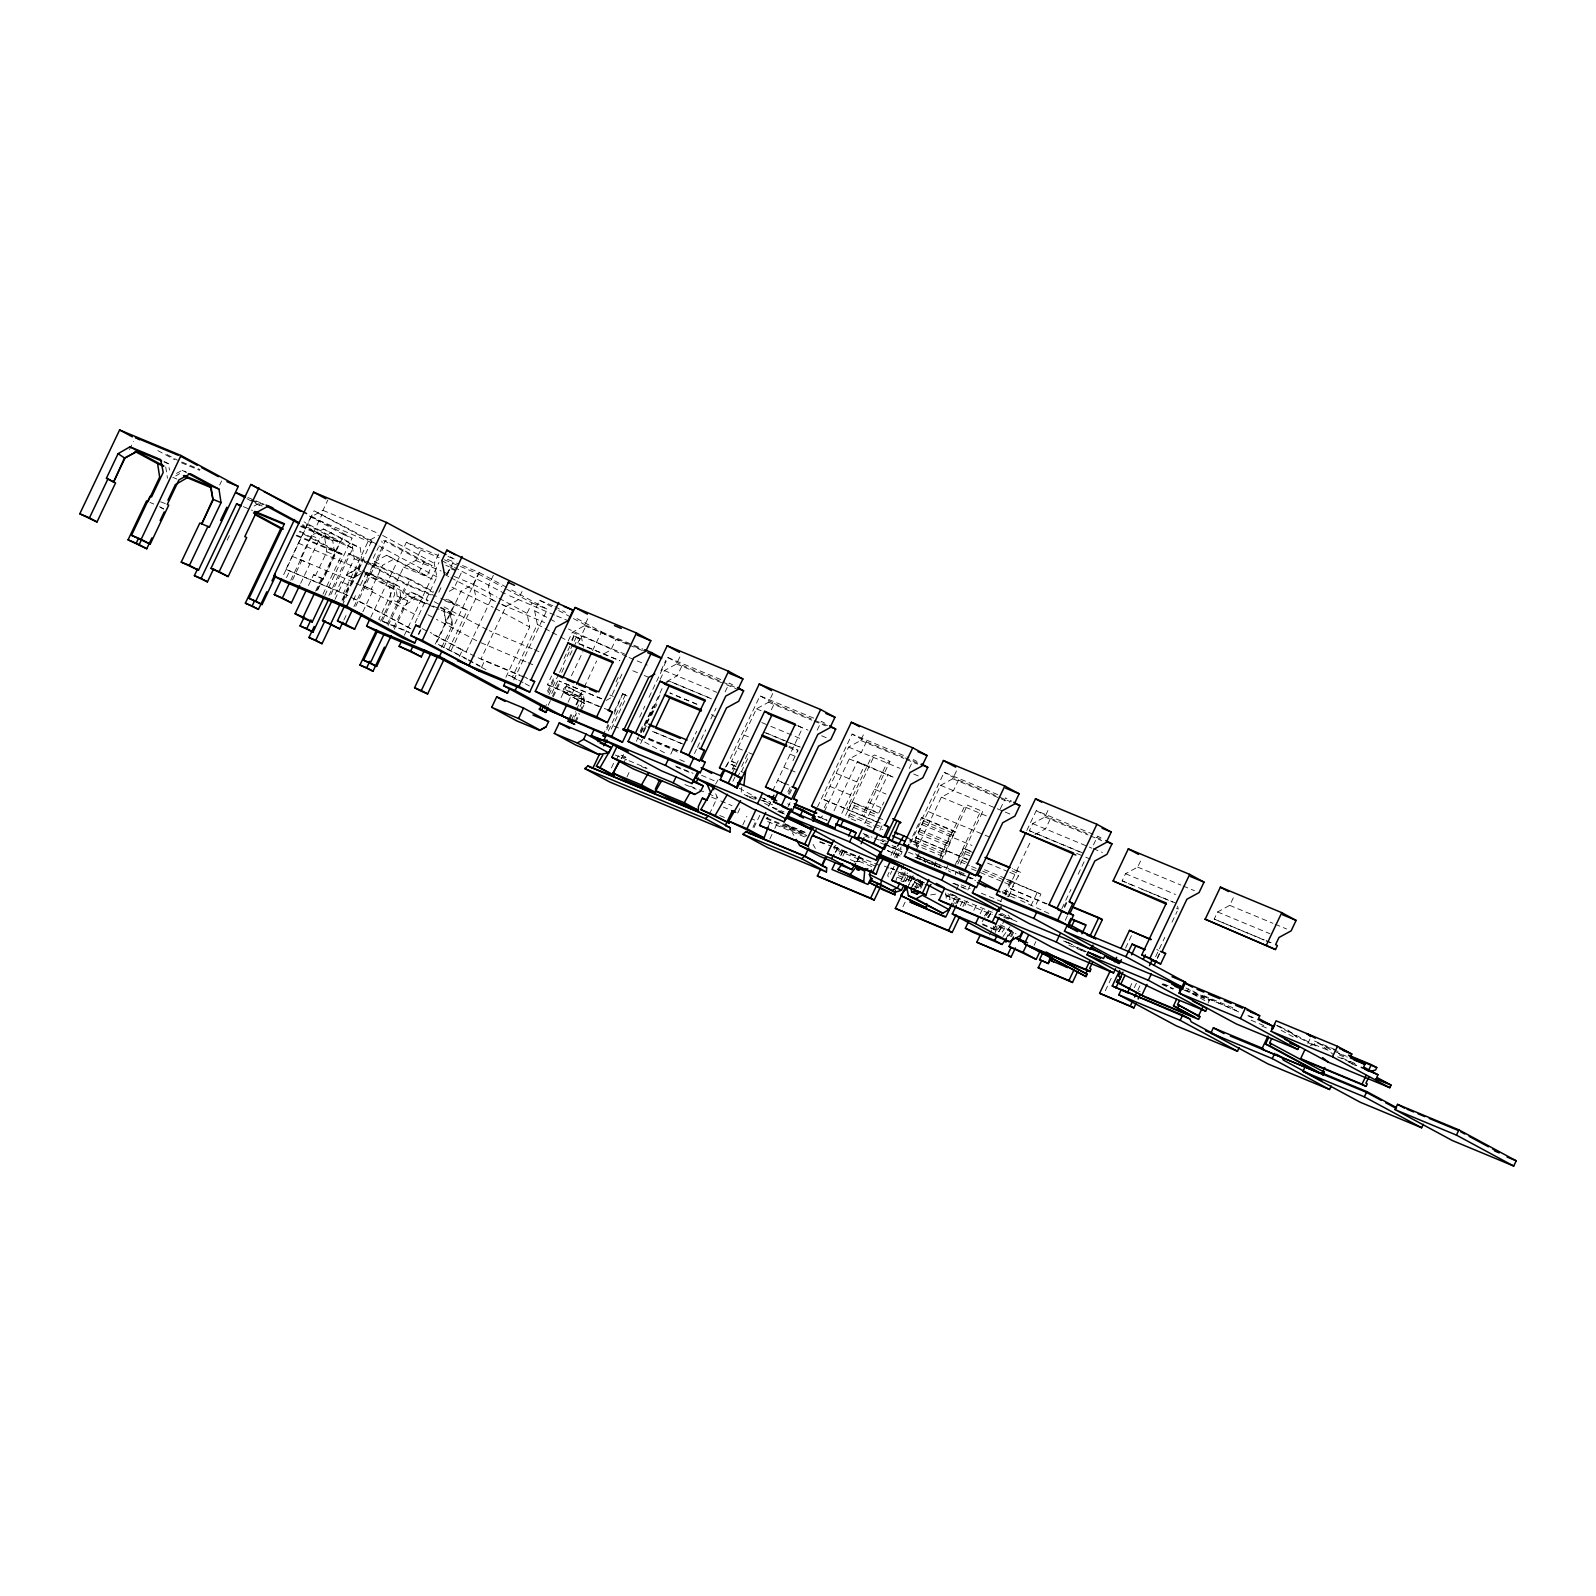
<?xml version="1.0" encoding="UTF-8"?>
<svg xmlns="http://www.w3.org/2000/svg" width="1596" height="1596" viewBox="0 0 1596 1596"><rect width="100%" height="100%" fill="white"/><g stroke="black" fill="none" stroke-linecap="round" stroke-linejoin="round"><path stroke-width="0.75" stroke-dasharray="5 3.75" d="M835.945 845.202L834.149 846.598L834.149 848.972L877.022 866.788M848.912 817.91L848.912 815.536L855.616 803.785L878.179 813.162M945.73 892.962L945.73 895.336L992.333 914.708M955.565 874.628L955.565 872.254L964.443 875.945M960.473 864.274L965.4 851.546L967.196 850.149L973.839 852.902M1003.944 890.209L1010.607 892.982L1008.812 894.378L1008.812 896.753L1004.383 894.917M1009.151 896.074L1013.739 884.024L1020.443 872.274L1012.423 868.503M895.336 882.269L898.508 873.231M955.884 832.154L925.181 819.406L923.386 820.823L913.431 844.184L944.114 856.932L954.089 833.571L955.884 832.154L952.293 830.219L921.61 817.471L909.88 842.169M939.146 867.406L939.146 865.012M579.907 711.257L583.877 702.878L583.398 694.918L580.745 693.821L577.952 696.395L577.792 700.065L584.695 703.477L563.468 692.345L563.627 688.674L566.44 686.1L583.398 694.918L584.695 703.477L580.725 711.856M563.468 692.345L566.101 693.442L568.914 690.869L569.074 687.198M741.202 792.115L741.801 787.227M934.498 866.329L935.835 861.74M768.235 826.848L770.748 820.204M129.535 449.633L133.386 441.513M219.669 485.024L221.605 480.955M227.231 540.166L230.363 533.583M342.083 605.702L347.05 595.228L285.923 569.373L310.801 516.984L322.951 510.361L327.918 499.887M283.669 574.74L314.053 510.76L373.105 541.623M286.522 577.592L289.514 571.308M292.527 579.966L301.784 560.475L299.928 559.478L311.26 535.578L323.409 528.974L360.177 547.807L362.372 562.151L351.02 586.051L341.025 581.662L333.823 596.824M290.751 580.326L322.192 514.131M300.647 583.358L309.903 563.867L308.048 562.849L319.399 538.969L331.529 532.346M308.467 585.552L313.614 574.72L323.589 579.109L334.941 555.209L332.766 540.864L302.681 524.625M323.589 579.109L315.469 575.717L326.821 551.837L324.626 537.493L300.986 524.725M315.569 591.099L321.734 578.091M316.686 590.759L339.808 542.042L303.639 522.51M317.744 589.902L343.918 534.74L309.285 516.047M322.991 594.151L342.182 554.051L299.629 531.089M324.826 595.488L352.058 538.111L308.746 514.75M328.876 595.567L348.766 553.652L364.686 560.276M330.871 594.57L352.876 548.246L304.058 521.892M335 599.338L354.232 558.78L352.058 544.435L323.409 528.974M285.923 569.373L343.479 593.293L368.357 540.884L378.471 535.378M341.963 600.196L349.165 585.034L351.02 586.051M342.781 599.976L361.833 559.857L406.521 583.976L438.441 597.243M343.06 601.253L371.349 541.682L314.053 510.76M343.858 620.066L347.01 613.462M353.295 600.216L356.427 593.592M360.616 584.774L367.958 569.333M373.185 558.301L378.432 547.268M362.851 611.787L373.145 590.141L363.15 585.752L374.501 561.852L386.631 555.248L426.99 576.016L431.957 565.543L385.414 540.406L353.993 606.6M355.748 606.241L383.2 547.947L381.843 541.104M373.145 590.141L371.269 589.124L382.621 565.243L394.751 558.62M370.791 617.253L406.401 542.241L438.301 555.508M406.401 542.241L420.726 549.982L415.758 560.455L403.628 567.079L378.731 619.467L408.656 631.916M380.726 621.283L391.1 599.418L389.663 587.308L364.726 573.862M382.282 620.844L394.751 594.59L392.895 583.019L366.182 571.927M387.21 624.295L406.521 583.976M388.167 625.492L410.172 579.168L366.96 561.213M426.99 576.016L418.85 572.645L423.838 562.151L383.639 540.465M393.773 627.487L404.167 605.622L414.581 599.158L439.06 609.333M394.312 629.223L407.798 600.794L417.813 594.869L428.207 600.475M415.14 622.779L436.905 576.934L434.212 563.268L439.179 552.795M404.367 635.248L438.94 562.43M418.252 634.43L420.346 630.021M446.541 574.859L449.693 568.236L456.596 571.109M447.319 573.842L450.451 567.218L445.843 565.303M418.91 634.171L421.005 629.762M438.82 592.256L441.952 585.632M447.199 574.6L454.521 559.159L450.272 556.864M461.204 573.024L453.723 588.744L447.399 592.395M435.349 643.986L454.401 603.886L445.883 599.278M441.653 647.378L452.486 624.914L451.05 612.804L440.656 607.218M466.172 658.55L436.287 643.388L461.164 590.979L473.314 584.375L478.281 573.902L441.454 558.58M443.688 647.557L479.299 572.545L456.536 563.069M448.596 649.791L467.448 610.091L446.242 598.64M451.129 650.43L476.007 598.041L473.314 584.375L452.586 575.757M493.364 575.298L488.376 585.772L491.069 599.438L466.192 651.846L430.222 632.435M459.369 656.535L462.361 650.25L430.621 633.113M522.032 591.498L518.042 599.877L505.912 606.5L481.034 658.889L519.697 674.968M481.633 667.128L484.605 660.824L527.817 678.779M505.872 677.243L529.712 627.029L527.019 613.363L531.987 602.889L504.057 587.807M523.029 682.529L512.456 676.824L537.333 624.415L534.64 610.749L539.628 600.276L552.775 605.742M513.812 679.856L547.348 609.253L509.064 588.605M598.759 706.489L547.428 684.704L551.578 675.986M568.156 641.053L572.306 632.315L584.455 625.692L588.425 617.313M547.428 691.268L553.752 677.921M571.707 640.136L573.822 635.687L579.907 638.48L578.61 643.527M548.027 692.923L554.57 678.519M564.066 658.51L571.468 642.949M572.525 640.734L573.822 635.687M549.004 694.579L558.52 674.569M559.578 672.355L573.283 643.447M574.341 641.233L576.455 636.784M544.316 709.123L547.468 702.459M551.697 693.562L558.021 680.235M561.752 672.435L564.824 665.951M569.952 655.178L573.024 648.694M573.862 646.879L578.091 637.981L580.725 639.078M548.246 705.173L551.418 698.509M552.475 696.275L559.857 680.714M577.792 642.929L579.907 638.48M573.463 618.55L586.171 625.393L581.183 635.866L583.438 647.258M553.273 696.893L560.675 681.332M561.074 697.572L567.298 684.465M571.448 675.746L582.859 651.727M568.096 702.14L575.558 686.42M592.555 650.629L601.512 631.777L574.001 616.934M568.834 718.938L571.807 712.654M575.917 704.634L583.178 689.352M584.216 687.158L596.645 660.963M569.652 719.537L572.625 713.252M576.615 704.873L578.61 700.684L577.952 696.395L563.627 688.674M571.468 720.035L575.458 711.656M576.455 709.562L580.425 701.163L583.238 698.589L568.914 690.869M574.44 717.222L576.435 713.013M572.106 723.327L576.076 714.948M580.066 706.569L582.061 702.38L580.745 693.821L566.44 686.1M574.919 721.731L578.909 713.352M575.737 722.33L579.727 713.951M627.208 644.225L615.837 639.497L610.869 649.971L598.719 656.594M616.036 681.851L619.108 675.387M621.921 674.19L610.67 697.911L605.862 700.684M602.829 735.576L608.056 724.544M614.34 711.297L622.739 693.662L628.824 696.455M606.779 729.552L608.874 725.143M614.121 714.11L622.739 693.662M608.315 730.888L625.373 694.759M611.288 729.053L624.894 700.365M611.448 767.836L614.52 761.352M616.216 760.235L619.009 754.329L626.39 757.382L623.577 763.307M660.884 670.759L665.871 660.285M639.637 717.143L644.864 706.11M649.053 697.292L667.906 657.572L724.764 681.193M660.245 679.298L664.395 670.579L676.524 663.956L680.514 655.577M640.116 731.187L643.088 724.903L646.56 726.34M636.365 741.262L639.477 734.679M640.515 732.504L653.003 706.23M641.273 732.624L662.28 688.155M646.48 723.207L660.824 693.023M643.188 731.507L654.619 707.427M643.527 732.384L646.52 726.1L644.724 725.143M651.687 715.227L656.834 704.375M640.634 743.556L643.826 736.734M626.989 776.873L629.043 772.564M667.906 657.572L682.23 665.313L677.263 675.786L665.133 682.41M670.779 754.15L672.914 749.661L647.896 739.267M691.607 741.96L696.734 731.187M694.479 753.571L696.474 749.362M697.472 747.267L705.731 729.891M710.878 719.018L716.045 708.145M725.103 691.906L729.292 683.088L735.437 686.4M726.479 766.439L759.995 695.836L816.833 719.457M732.185 769.452L735.177 763.167L731.586 761.232L756.464 708.824L768.614 702.22L773.581 691.746M709.422 814.179L717.362 797.441L714.669 791.636M732.325 773.062L738.549 759.955M732.923 781.282L734.918 777.092M741.661 766.539L748.883 751.317M741.402 771.846L744.494 765.322M745.532 763.147L748.624 756.644M771.327 709.861L774.319 703.577L759.995 695.836M737.711 813.082L741.462 805.202M742.778 824.952L746.868 816.294M752.973 827.147L756.065 820.663L751.317 818.688M753.93 827.666L759.895 815.117M772.664 790.838L802.509 727.956L797.142 725.063M768.554 806.379L770.409 802.449M792.953 760.713L798.02 750.04L789.003 746.29M787.865 791.955L789.96 787.526M817.192 730.17L821.381 721.352L827.526 724.664M788.404 793.99L790.459 789.641M789.521 794.229L791.596 789.88M769.87 838.898L773.841 830.519M774.838 828.424L776.813 824.254L806 836.364M788.085 806.718L790.08 802.529M817.511 806.918L852.084 734.1L908.922 757.721M877.261 822.199L823.676 799.496L848.553 747.088L860.683 740.484L864.673 732.105M824.274 807.716L827.247 801.431M824.394 811.327L849.291 758.918L861.421 752.315L866.389 741.841L852.084 734.1M834.01 810.848L857.471 761.432L895.316 778.05M841.83 813.342L864.633 765.302L857.471 761.432M873.551 820.224L846.698 809.052L871.576 756.664L874.608 755.008L889.95 761.372L863.835 816.394L862.04 815.436L886.917 763.028L889.95 761.372M845.621 815.356L852.025 801.85L876.842 812.165M848.474 810.03L874.608 755.008M835.706 851.725L837.84 847.217M839.257 854.099L842.389 847.496M840.713 855.596L843.785 849.112M841.052 855.077L843.147 850.668M842.848 856.035L845.98 849.431M864.713 823.596L888.154 774.2M878.738 812.982L883.925 802.07M859.466 855.616L856.374 862.119L849.67 859.326M854.478 862L858.967 861.261L860.444 858.169M879.935 830.199L882.029 825.79M909.261 768.434L913.471 759.616L919.595 762.928M890.947 855.356L895.216 846.359M893.341 854.957L896.513 848.254M894.518 857.291L898.807 848.294M894.758 869.601L891.087 868.064L887.715 875.147L889.012 879.256M895.994 857.71L901.102 846.957M897.012 857.91L901.281 848.932M890.309 874.289L891.785 871.197M892.523 869.64L894.139 866.229M884.403 843.945L902.139 851.885L900.284 855.815L887.256 850.409M910.638 842.967L944.154 772.364L1000.991 795.985M967.076 859.526L915.745 837.76L940.623 785.352L952.772 778.748L956.742 770.349M903.476 865.132L900.304 871.795L917.84 879.077M916.343 845.98L919.336 839.676M900.902 880.753L905.151 871.795M916.483 849.591L941.361 797.182L953.51 790.579L958.478 780.085L944.154 772.364M903.396 881.65L907.506 872.992M905.75 881.311L908.942 874.608M917.082 857.81L920.074 851.526M908.164 881.391L910.299 876.882M908.882 884.603L913.171 875.606M907.047 888.832L912.014 878.359L918.338 874.708M910.997 888.374L914.289 881.411L917.62 879.496L921.012 880.912M902.977 906.628L905.112 902.119M912.593 886.359L915.805 879.615M914.568 888.832L916.882 883.945L919.216 882.608L922.787 884.084L922.727 881.61M916.184 888.693L920.353 879.895M918.219 887.955L921.211 881.67L922.548 882.389L917.56 892.882M922.149 881.67L919.077 888.154L914.588 886.299M920.812 888.433L923.944 881.83M940.583 854.917L952.293 830.219M939.505 859.147L964.383 806.758L967.415 805.102L982.757 811.486L957.68 864.294M941.301 860.124L967.415 805.102M945.909 869.501L947.785 865.571M954.847 865.531L979.725 813.122L982.757 811.486M957.201 861.72L963.605 848.214L970.268 850.967M956.363 889.95L959.156 884.044L970.188 888.593M953.211 901.441L955.306 897.052M952.214 907.107L956.204 898.728M955.545 903.635L958.538 897.351L949.54 893.6M1000.313 808.893L1005.54 797.88L1011.684 801.192M956.802 903.376L959.934 896.772M957.381 903.196L960.433 896.772M960.353 905.77L963.565 899.007M967.834 890.009L971.046 883.246M962.867 906.608L966.059 899.905M965.001 905.451L967.136 900.942M973.839 910.378L975.974 905.91M980.183 913.81L983.375 907.107M1026.807 830.479L1036.243 810.628L1093.08 834.249M1079.933 851.985L1029.32 830.738L1032.712 823.616L1044.841 816.992L1048.831 808.613M988.562 917.56L991.754 910.817M1000.672 901.521L1010.268 881.311L1006.697 879.376L1040.971 894.059L1035.624 905.291M1005.101 895.097L1031.375 839.815M989.48 934.977L993.67 926.139M993.809 929.411L995.804 925.221M995.146 930.129L997.141 925.939M995.166 932.483L998.298 925.88M1036.243 810.628L1050.567 818.349L1045.58 828.843L1033.45 835.446M998.976 931.525L1006.398 915.885M1005.879 939.146L1010.069 930.308M1009.151 935.775L1012.143 929.49M1010.507 936.513L1013.48 930.229M1011.545 936.653L1013.64 932.244M1030.996 905.61L1037.38 892.144M1035.864 941.52L1034.108 945.331M1061.819 908.703L1064.791 902.418M1065.789 900.324L1070.956 889.451M1078.178 874.229L1085.4 859.027M1064.093 906.728L1067.245 900.104M1093.44 844.962L1097.629 836.124L1103.754 839.436M1064.592 907.565L1067.584 901.281M1065.27 920.294L1067.385 915.805M1132.801 885.481L1122.148 880.832L1125.519 873.71L1137.669 867.087L1141.639 858.708M1105.33 990.717L1112.791 974.996M1125.579 948.044L1133.04 932.323M1129.709 987.944L1131.803 983.535M1134.337 987.665L1136.432 983.256M1137.768 990.318L1139.903 985.809M1155.624 956.702L1164.801 937.371M1172.023 922.149L1177.19 911.296M1157.419 957.66L1159.394 953.47M1157.339 958.558L1159.474 954.069M1263.753 939.904L1214.217 919.096L1217.608 911.974L1229.738 905.351L1234.725 894.877M1188.601 988.722L1187.444 991.156L1206.337 1001.35M1208.032 1003.006L1209.588 1000.054L1190.696 989.859M1276.8 1025.37L1280.69 1026.986L1279.513 1029.42L1294.416 1037.46M1307.862 1043.465L1309.917 1039.136M1310.316 1045.48L1314.206 1044.502L1315.363 1042.068L1340.361 1052.462M621.243 758.718L623.617 754.609M715.606 784.115L718.06 779.865M725.442 767.137L727.896 762.888L736.055 766.28M737.252 777.312L740.943 770.928M835.247 852.623L837.78 848.633M856.853 861.601L859.386 857.611L855.316 855.416M984.273 916.024L987.166 911.954M985.59 915.047L988.403 911.097M985.011 917.56L981.041 923.146L998.857 931.485L1002.827 925.899M986.348 915.685L988.981 911.974M987.725 917.201L993.011 909.76M987.884 917.56L992.094 911.635M997.48 929.969L1001.45 924.383M1002.069 932.104L1004.882 928.154M1002.966 936.593L1009.989 926.737M1007.874 936.333L1012.203 930.249M998.976 915.106L1000.772 913.69M804.584 836.903L766.22 820.962L766.2 818.648L767.955 817.312M820.883 817.272L822.658 815.935M357.344 575.518L353.175 578.091L346.412 575.298L356.427 569.373L362.651 572.725M430.521 605.004L408.277 595.747L397.863 602.211L391.1 599.418M361.175 573.363L353.175 578.091L346.871 574.7L357.285 568.236L363.968 571.009M417.813 594.869L411.07 592.076L401.055 598.001L394.751 594.59M175.72 475.927L179.69 473.653M664.335 683.846L669.143 681.073L712.015 698.888M176.498 473.414L182.203 470.301L186.273 471.997M254.103 506.012L260.168 502.7L264.238 504.396M991.375 928.952L996.961 925.919L1016.054 933.84M621.103 758.1L628.285 756.763M949.361 895.994L945.989 896.613L946.488 899.127L950.059 899.585L949.361 895.994L945.969 894.578M901.501 881.531L905.989 880.812L897.032 877.082M930.608 894.937L937.331 893.84M447.957 556.425L454.521 559.159M447.419 559.278L454.242 562.131M420.726 549.982L439.139 557.642M322.951 510.361L378.192 533.323M531.987 602.889L547.348 609.253M601.512 631.777L642.45 648.774M682.23 665.313L734.539 687.038M774.319 703.577L828.883 726.24M866.389 741.841L902.777 756.943M905.052 757.9L918.698 763.566M958.478 780.085L1010.767 801.83M1050.567 818.349L1086.936 833.471M1096.033 837.242L1102.856 840.075M584.455 625.692L632.196 645.542M634.47 646.48L645.841 651.208M676.524 663.956L724.265 683.806M726.539 684.744L737.911 689.472M768.614 702.22L811.805 720.175M814.08 721.113L825.451 725.841M860.683 740.484L903.895 758.419M906.169 759.377L917.52 764.105M952.772 778.748L1009.61 802.349M1044.841 816.992L1088.053 834.947M1090.327 835.885L1101.679 840.613M629.482 645.163L643.128 650.849M554.43 614.999L507.448 594.849M556.705 615.956L568.076 620.664M423.838 562.151L431.957 565.543M181.964 462.042L199.999 469.543M181.445 462.78L199.64 470.341M371.349 541.682L377.454 544.216M310.801 516.984L376.836 544.914M415.758 560.455L441.075 570.989M443.389 571.947L450.291 574.799M343.918 534.74L352.058 538.111M163.869 461.843L168.258 463.678L169.535 470.102M247.839 497.473L263.739 504.097M572.306 632.315L626.869 654.978M664.395 670.579L716.684 692.305M756.464 708.824L763.048 711.557M798.12 726.14L807.995 730.11M821.641 735.776L826.189 737.671M848.553 747.088L900.064 768.374M913.71 774.04L918.259 775.935M940.623 785.352L1010.348 814.199M1032.712 823.616L1091.824 848.174M1093.32 848.673L1102.417 852.444M1137.669 867.087L1180.86 885.042M1183.135 885.98L1194.506 890.708M1229.738 905.351L1272.93 923.306M1275.204 924.244L1286.575 928.972M251.809 499.907L263.2 504.655M450.87 577.752L494.92 601.034M501.663 604.485L544.575 622.56M626.789 656.594L568.495 629.024M629.063 657.532L647.238 665.093M352.058 544.435L360.177 547.807M403.628 567.079L435.848 580.465M451.967 587.168L493.184 607.318M301.046 525.922L339.808 542.042M300.587 526.52L352.876 548.246M324.626 537.493L332.766 540.864M579.308 643.747L619.926 660.624M1029.32 830.738L1082.587 852.863M578.849 643.787L619.467 660.664M711.537 698.908L669.143 681.073M172.827 477.364L176.897 479.059M243.41 506.69L252.527 510.461M761.751 722.549L768.574 725.382M770.848 726.34L802.668 739.566M849.291 758.918L893.122 777.152M941.361 797.182L986.627 815.995M1076.642 853.401L1083.465 856.234M1085.739 857.172L1092.562 860.005M1125.519 873.71L1175.534 894.498M1217.608 911.974L1269.897 933.7M311.26 535.578L319.399 538.969M374.501 561.852L382.621 565.243M632.834 670.759L641.931 674.549M644.205 675.487L648.754 677.382M366.382 561.752L409.713 579.767L433.115 592.395M354.232 558.78L362.372 562.151M296.676 535.159L342.182 554.051M296.138 535.717L341.744 554.65L299.27 531.727M696.953 704.155L669.861 692.903L671.657 693.881M766.459 733.043L800.314 747.108M1122.148 880.832L1175.394 902.957M1214.217 919.096L1264.232 939.884M1266.506 940.822L1273.329 943.655M676.165 695.756L696.474 704.195M763.746 732.125L784.055 740.564M786.309 741.502L799.835 747.128M1141.679 889.172L1161.649 897.471M1163.883 898.388L1172.761 902.079M1266.027 940.842L1272.85 943.675M440.715 598.201L454.401 603.886M326.821 551.837L334.941 555.209M431.08 594.969L406.062 584.575L372.107 566.261M444.725 600.635L467.448 610.091M298.372 543.179L364.387 571.129M788.923 747.367L797.96 751.118M363.589 571.627L399.2 586.43L401.055 598.001L407.798 600.794M389.663 587.308L396.406 590.121L397.863 602.211L404.167 605.622M440.137 607.757L451.05 612.804M432.755 605.921L439.439 608.694M744.035 735.038L748.424 736.853M790.08 754.17L794.449 755.985M836.105 773.302L859.127 782.858M874.468 789.242L885.98 794.01M928.194 811.546L982.757 834.229M985.031 835.167L989.58 837.062M441.274 610.251L450.192 613.941L452.047 625.512L445.743 622.121L443.888 610.55L450.192 613.941M532.126 648.754L489.234 630.679M534.401 649.712L541.224 652.545M299.928 559.478L308.048 562.849M363.15 585.752L371.269 589.124M160.597 501.822L165.366 503.618M292.148 556.286L353.933 582.201M452.486 624.914L445.743 622.121L444.286 610.011M923.386 820.823L954.089 833.571M923.386 823.217L954.069 835.965M149.944 502.441L153.775 504.037M609.812 694.958L613.303 696.395M737.811 748.125L746.589 751.776M748.763 752.694L753.152 754.509M783.855 767.257L788.244 769.092M790.419 769.99L797.003 772.723M829.9 786.389L852.902 795.965M868.264 802.329L882.069 808.075M921.969 824.653L971.984 845.441M525.902 661.861L478.78 641.772M528.176 662.799L534.999 665.652M920.214 829.88L950.917 842.628M1013.779 869.501L1020.443 872.274M601.812 698.769L558.939 680.953L603.607 699.746M918.418 831.317L949.101 844.065M853.82 805.182L876.384 814.559M965.4 851.546L969.829 853.381M1012.004 870.917L1018.647 873.67M918.398 833.691L949.101 846.459M853.82 807.556L883.147 819.745M965.4 853.92L972.044 856.693M987.585 863.137L1007.555 871.436M1009.769 872.354L1018.647 876.044M547.428 684.704L601.991 707.387M604.266 708.325L608.814 710.22M731.586 761.232L735.975 763.048M782.02 782.18L777.631 780.364L785.052 783.895M784.215 783.097L790.778 785.831M823.676 799.496L846.698 809.052M875.845 821.182L882.748 824.035M915.745 837.76L968.034 859.486M521.972 675.906L528.795 678.739M915.246 840.354L945.929 853.122M683.347 744.175L651.747 731.048L682.889 744.215M850.688 814.14L873.251 823.516M875.506 824.454L882.289 827.267M962.268 860.503L968.932 863.256M984.453 869.72L1015.535 882.628M735.497 766.479L727.896 762.888M1010.268 881.311L1040.971 894.059M909.301 839.955L918.259 843.686L907.685 837.8M382.322 621.403L409.953 632.874M913.431 841.79L944.134 854.538M848.912 815.536L871.476 824.913M873.73 825.85L882.748 829.601M960.473 861.9L969.351 865.591M971.565 866.508L980.443 870.199M982.677 871.117L1004.862 880.334M1007.076 881.271L1013.739 884.024M732.883 768.095L743.596 772.544M512.456 676.824L508.625 675.228L517.084 679.796M851.167 818.848L857.93 821.661M866.947 825.411L871.476 827.287M971.565 868.882L978.228 871.655M980.443 872.573L1013.739 886.398M649.333 738.589L678.899 750.858M1047.215 903.915L1008.572 887.855L1046.258 903.954M648.375 738.629L677.921 750.898M613.802 726.04L620.625 728.873M881.89 839.496L886.398 841.371M959.575 871.775L966.238 874.548M879.695 839.895L884.124 841.75M973.181 878.758L919.914 856.613L925.421 859.346M863.097 833.451L872.015 837.162M874.249 838.08L883.167 841.79M892.104 845.501L896.573 847.356M908.463 852.264L965.6 876.044M967.834 876.982L974.538 879.755M864.294 834.329L871.057 837.142M966.657 876.862L975.535 880.553M1002.168 891.625L1008.812 894.378M817.99 816.334L826.908 820.045M864.872 835.825L869.221 837.621M916.443 857.252L941.381 867.606M1002.368 892.842L1018.288 899.446M1020.562 900.383L1049.35 913.67M827.027 820.384L818.13 816.693L820.504 817.97M884.603 844.304L899.785 850.628M918.817 858.528L941.48 867.945M679.776 759.636L686.36 762.369M880.453 842.888L886.957 845.581M889.132 846.479L902.139 851.885M915.027 857.391L925.979 861.94M928.174 862.857L941.58 868.284M766.02 799.456L763.486 798.399L770.589 802.229M887.456 850.788L902.638 857.092M762.788 800.394L769.372 803.127M701.582 775.317L717.103 782M772.584 804.803L751.736 796.384L756.025 798.698M746.409 795.426L755.507 799.197M675.567 766.02L693.123 773.322M981.281 893.201L1001.251 901.501M676.345 766.998L691.726 773.382M749.322 797.282L756.564 800.234M772.743 807.237L784.035 811.925M953.79 883.246L960.533 886.039M952.872 883.306L964.104 887.975M779.067 811.347L783.397 813.142M961.75 887.216L968.393 889.989M777.751 811.406L784.514 814.219M1314.466 1041.031L1337.209 1050.467M1203.923 995.724L1233.469 1008.014M1207.833 998.697L1239.673 1011.924M1248.77 1015.694L1255.593 1018.527M1334.994 1051.525L1345.967 1056.093M1185.449 990.019L1203.763 997.62L1182.776 986.308M1238.696 1011.964L1201.389 995.226M1247.793 1015.734L1254.616 1018.587M1338.585 1053.46L1347.343 1057.111M805.262 832.234L785.232 823.915L806.399 835.346M783.756 823.875L806.319 833.252M1184.013 990.099L1209.189 1000.572M1314.206 1044.502L1330.106 1051.126M1339.204 1054.896L1346.027 1057.729M884.304 866.089L893.261 869.8M899.226 872.433L911.875 877.68L897.73 871.655M924.603 882.827L913.411 878.179L923.865 882.668M950.438 893.82L957.201 896.633M1011.744 919.296L1000.772 914.727L1002.128 915.466M1004.323 916.363L1017.47 921.83L1016.133 921.111M1063.515 940.962L1072.273 944.613L1066.148 941.281M615.358 755.068L626.709 759.776M628.964 760.713L647.098 768.235M690.17 786.15L696.973 788.963M699.228 789.9L706.03 792.733M708.305 793.671L717.362 797.441M766.619 817.91L807.017 834.688M641.652 766.579L646.2 768.454M684.864 784.534L696.215 789.242M834.149 846.598L879.276 865.351M900.703 874.129L927.017 885.062M947.944 893.88L992.333 912.333M766.2 818.648L806.818 835.526M1003.665 917.161L1010.029 919.795M835.007 847.496L859.386 857.611M1163.564 983.874L1168.112 985.769M1251.104 1020.243L1264.75 1025.929M1341.717 1057.909L1357.059 1064.293M820.204 841.691L831.317 846.319M833.551 847.237L864.713 860.184L856.015 855.496M1068.801 945.131L1084.362 951.595M1162.267 983.994L1173.698 988.742M1337.608 1056.811L1355.802 1064.372M711.636 797.162L718.439 799.995M720.694 800.933L732.025 805.641M819.466 841.97L826.189 844.763M1162.088 984.592L1172.92 989.101M1261.838 1026.048L1268.66 1028.881M1348.081 1061.879L1356.839 1065.53M1351.652 1063.814L1356.041 1065.629M898.488 875.625L922.608 885.64M858.967 861.261L872.394 866.847M723.447 807.157L727.517 808.853M998.378 925.52L1013.54 931.805L998.956 923.944M719.716 815.496L725.841 818.05M982.418 924.643L998.857 931.485M1138.626 991.016L1140.083 991.635M586.171 625.393L615.837 639.497M505.334 593.832L454.521 567.498M378.95 545.932L436.905 576.934M491.069 599.438L499.548 603.468M366.521 572.126L424.456 603.128M487.119 629.682L442.671 606.241M356.048 583.218L418.252 616.236M476.645 640.754L436.446 619.328M343.479 593.293L412.027 629.343L354.472 598.759M462.361 650.25L484.605 660.824M439.878 645.323L466.631 659.288M574.64 636.285L578.091 637.981M623.537 694.26L627.009 695.956M1176.432 908.144L1178.207 909.121L1177.19 903.935M554.969 606.64L565.543 612.365M539.628 600.276L556.545 609.413M558.66 610.55L571.348 617.393M479.299 572.545L506.949 587.448M478.281 573.902L501.922 586.65M921.61 817.471L925.181 819.406M441.833 560.655L452.406 566.361M534.64 610.749L555.807 622.161M450.451 567.218L456.895 570.71M1156.821 949.44L1158.596 950.418M963.605 848.214L967.196 850.149M382.641 535.438L434.212 563.268M473.314 584.375L496.935 597.123M499.089 598.281L527.019 613.363M711.317 714.669L714.908 716.604M1330.605 1049.709L1319.872 1043.904L1332.959 1054.258M502.321 604.565L505.912 606.5M444.526 574.321L448.755 576.615M537.333 624.415L550.041 631.278M552.156 632.415L558.5 635.846M560.615 636.984L566.959 640.395M1280.69 1026.986L1318.994 1047.654M1276.98 1025.709L1313.169 1045.24M495.339 608.475L529.712 627.029M852.025 801.85L855.616 803.785M386.631 555.248L418.85 572.645M410.172 579.168L433.494 591.757M948.283 870.778L950.637 872.054M915.346 853.82L940.802 867.566M166.922 454.481L177.435 460.167M251.51 500.306L262.143 506.052M157.804 450.571L174.782 459.748M246.921 498.69L253.285 502.122M255.42 503.259L261.784 506.69M348.766 553.652L369.993 565.104M1081.849 949.281L1086.138 951.595M1077.36 947.206L1085.998 951.874M1065.51 941.52L1084.602 951.834M434.212 601.672L440.556 605.084M411.07 592.076L427.668 601.034M450.012 613.103L456.316 616.495M392.895 583.019L399.2 586.43M182.203 470.301L186.313 472.516M164.468 461.623L168.258 463.678M1001.65 913.431L1012.203 919.136M408.277 595.747L414.581 599.158M365.265 573.303L396.406 590.121M787.686 803.746L790.06 805.022M427.987 614.759L434.331 618.191M945.81 894.698L954.009 899.107M912.014 878.359L922.269 883.885M672.914 749.661L679.058 752.973M760.953 797.342L768.514 801.431M891.087 868.064L894.398 869.86M566.101 693.442L580.425 701.163M739.307 788.264L756.285 797.441M778.668 810.588L781.043 811.865M764.624 803.347L788.284 816.115M744.135 794.469L747.606 796.344M636.984 737.911L666.689 753.93M341.025 581.662L342.881 582.68M525.164 683.667L529.393 685.941M422.162 628.545L428.506 631.976M313.614 574.72L315.469 575.717M468.306 659.707L481.194 666.669M468.765 660.445L479.518 666.23M481.653 667.407L488.117 670.879M159.58 506.69L163.371 508.725M160.159 507.189L163.73 509.124M1287.733 1029.999L1297.408 1037.679M914.289 881.411L916.882 883.945M1008.074 915.067L1009.45 916.583M813.042 844.404L815.337 848.394M788.105 825.471L793.85 835.426M917.62 879.496L919.216 882.608M958.877 871.177L960.293 875.226M923.984 858.409L925.401 862.478M915.505 841.631L916.822 847.217M165.725 467.01L167.44 478.261M1024.732 899.426L1009.39 893.042L1028.323 901.361L1024.732 899.426M1000.812 915.027L998.976 914.269L1001.949 915.645L1000.812 915.027"/><path stroke-width="1.5" d="M730.07 832.015L730.27 827.765L708.425 815.975L587.907 765.9L584.814 768.574L609.572 781.94L730.07 832.015L705.332 818.648L584.814 768.574M826.449 872.054L826.648 867.805L804.803 856.015L746.03 831.596L742.938 834.269L767.676 847.636L826.449 872.054L801.711 858.708L742.938 834.269M842.568 863.576L837.98 869.441L863.715 881.81L864.653 871.177L860.703 869.062L857.232 869.62L856.314 866.688L852.244 864.992M872.374 878.558L869.321 882.468L882.827 889.75L895.057 894.837L895.436 890.588M906.767 887.655L900.683 895.496L926.398 907.865L926.777 903.615M743.876 785.491L745.691 770.708M903.635 885.78L901.501 890.249L895.176 892.304L880.693 884.503L881.65 879.536L890.149 861.66M602.809 755.028L596.365 766.18L610.47 773.781L614.161 775.317L614.101 771.526L618.211 762.868M620.046 760.753L612.924 773.062L627.048 780.683L655.577 792.534L655.517 788.743L659.627 780.085M661.662 780.604L655.737 790.838L669.841 798.459L698.39 810.309L698.33 806.519L702.44 797.88L706.868 800.274L710.619 792.394L706.789 783.357M714.37 786.23L700.844 809.591L729.232 823.137L729.173 819.346L733.282 810.688M740.584 800.633L728.714 821.122L764.065 837.94L768.235 826.848M764.065 837.94L747.008 828.723L756.045 809.591M106.433 478.202L115.57 482.93L96.957 522.052L79.8 513.792L119.6 429.962L180.986 455.478L238.283 486.401L198.483 570.231L181.226 562.111L199.839 523.009L209.395 527.159L221.046 502.64L218.991 489.134L190.343 473.673L178.932 479.897L167.281 504.416L168.717 505.194L150.204 544.176L131.51 535.298L150.024 496.316L151.56 496.954L163.211 472.436L160.677 459.568L129.974 446.82L118.084 453.683L106.433 478.202L113.575 482.092L124.947 458.172L137.575 450.91L161.675 460.945M97.057 521.912L89.476 517.822L107.969 478.84M151.899 537.912L146.752 548.745L128.059 539.847L146.573 500.865L148.009 501.643L159.66 477.124L157.605 463.638L135.101 451.488M128.059 539.847L136.199 543.239L138.254 538.909M150.204 544.176L141.186 539.308L180.986 455.478M146.752 548.745L139.171 544.655L141.226 540.306M167.959 500.206L175.38 484.605L187.271 477.743L211.39 487.758M160.139 520.595L164.248 511.917M188.348 473.613L210.852 485.763L213.046 500.107L201.695 524.007L212.906 499.269L221.046 502.64M198.483 570.231L189.445 565.363L207.959 526.381L209.395 527.159M213.684 568.695L207.44 581.862L194.393 575.637L197.525 569.034M220.567 520.495L226.851 507.249M207.44 581.862L201.136 578.45L236.567 503.837L241.136 505.733M298.372 522.311L268.308 506.072L256.158 512.695L244.826 536.575L246.682 537.593L228.168 576.575L211.011 568.316L250.831 484.486L306.592 513.573M228.168 576.575L219.151 571.707L258.951 487.857M266.771 591.817L258.432 609.373L245.365 603.168L280.796 528.555L255.26 514.77M275.609 576.036L262.063 604.565L249.016 598.34L284.447 523.727L254.801 511.418M258.432 609.373L252.128 605.981L254.203 601.592M262.063 604.565L255.779 601.153L294.522 519.518M361.015 614.021L284.527 581.782L273.794 575.996L313.594 492.147L386.491 522.451L446.022 554.57M271.978 580.844L275.111 574.261M299.629 585.513L291.39 602.849L274.253 594.59L281.574 579.149M291.39 602.849L282.372 597.981L289.714 582.54M323.769 597.682L312.237 621.961L304.118 618.57L295.1 613.702L306.412 589.882M312.237 621.961L303.22 617.073L314.532 593.253M328.776 598.979L313.055 632.076L300.008 625.871L304.178 617.093M313.055 632.076L306.751 628.684L310.921 619.906M331.37 624.016L322.013 643.707L308.966 637.502L314.213 626.47M342.801 622.28L339.669 628.904L322.512 620.645L331.769 601.153M322.013 643.707L315.729 640.295L325.065 620.625M339.669 628.904L330.651 624.036L339.908 604.545M361.833 613.961L354.631 629.123L346.492 625.732L337.474 620.864L344.816 605.423M416.815 638.6L414.721 643.008L346.691 606.28L386.491 522.451M354.631 629.123L345.614 624.255L351.898 611.009M453.823 664.116L377.334 631.876L366.601 626.091L369.753 619.467M384.437 647.158L373.005 671.218L359.958 665.013L376.576 630.021M391.2 635.787L376.656 666.41L363.609 660.185L377.095 631.777M373.005 671.218L366.701 667.826L369.833 661.263M376.656 666.41L370.352 662.998L383.978 634.31M424.376 650.57L421.384 656.854L399.14 646.28L401.234 641.871M446.8 550.181L441.833 560.655L444.526 574.321L419.648 626.729L415.818 625.133L410.83 635.607L479.638 671.317L529.673 692.105L534.64 681.612L531.069 679.677L555.947 627.288L568.076 620.664L573.064 610.191C530.59 590.959 488.516 570.969 446.8 550.181L455.259 554.75M421.384 656.854L410.651 651.068L412.746 646.639M479.638 671.317L422.341 640.395L462.142 556.545M444.406 658.629L427.648 693.921L420.885 691.108L414.581 687.716L431.199 652.724M427.648 693.921L421.344 690.529L437.962 655.537M509.623 688.694L507.528 693.103L439.499 656.375L441.593 651.966M468.885 665.512L508.705 581.682M491.708 707.347L496.675 696.873L523.548 708.045L548.605 721.572L546.111 726.798L539.787 730.449L516.765 720.893L491.708 707.347L518.56 718.519L540.047 730.11L546.111 726.798M654.819 674.071L648.754 677.382L623.876 729.771L627.447 731.706L622.48 742.2L550.201 710.819L503.638 685.701L505.633 681.512M572.445 721.412L515.149 690.489L517.244 686.061M529.673 692.105L518.919 686.3L558.74 602.47M518.56 718.519L523.548 708.045M535.298 691.327L575.099 607.478L636.485 632.994L650.809 640.734L645.841 651.208L633.692 657.811L608.814 710.22L612.405 712.155L607.418 722.629L546.032 697.113L535.298 691.327L596.685 716.823L607.418 722.629M553.672 673.113L568.016 642.929L613.143 661.682L598.799 691.866L553.672 673.113L562.63 677.961L576.954 647.757L568.016 642.929M548.007 708.006L545.892 712.434L539.807 709.641L541.104 704.594M538.989 709.043L541.623 710.14L543.737 705.691M545.892 712.434L547.189 707.387M561.712 715.606L567.039 704.375M576.635 684.165L591.557 652.724M554.271 733.422L559.258 722.948L586.111 734.1L611.188 747.646L608.694 752.873L598.779 754.589L575.757 745.033L554.271 733.422L577.293 742.998L598.779 754.589M577.293 742.998L583.617 739.347L586.111 734.1M596.685 716.823L636.485 632.994M599.897 740.185L591.298 735.557L593.612 730.689M698.35 771.865L692.046 783.556L661.343 770.808L604.066 739.886L606.201 735.377M599.777 753.591L592.814 768.255L708.425 816.274M622.48 742.2L611.727 736.394L651.547 652.565L644.724 649.732M604.066 739.886L665.452 765.382L703.257 785.89L700.764 791.137L694.699 794.449L633.313 768.933L611.827 757.342L616.814 746.868L628.166 751.576M643.328 737.552L641.532 736.574L644.445 737.791L627.368 729.591L667.188 645.742L728.574 671.258L742.898 678.978L737.911 689.472L725.781 696.075L700.903 748.484L704.474 750.419L699.507 760.893L680.634 751.716L705.213 699.946L660.086 681.193L635.507 732.963L644.445 737.791L669.043 686.021L660.086 681.193M737.492 687.497L743.616 690.829L738.649 701.302L726.519 707.906L701.622 760.314L705.213 762.25L700.225 772.723L638.839 747.207L628.106 741.422L632.295 732.584M664.395 694.958L669.781 697.851L655.437 728.055L680.255 738.35M665.452 765.382L668.644 758.639M694.699 794.449L673.213 782.838L676.205 776.554M699.507 760.893L688.754 755.088L728.574 671.258M700.225 772.723L689.492 766.918L693.681 758.1M692.046 783.556L697.372 772.324M791.157 808.633L784.135 821.82L753.432 809.052L696.135 778.13L699.128 771.846M719.457 767.836L759.257 684.006L820.643 709.522L834.967 717.242L830 727.716L817.85 734.34L792.973 786.728L796.564 788.663L791.576 799.157L765.501 786.968L795.347 724.105L764.664 711.337L734.798 774.22L741.701 778.429L719.457 767.836L734.798 774.22M764.664 711.337L771.826 715.207L737.272 787.885L720.195 779.686L724.385 770.848M742.24 777.412L741.123 777.172L736.135 787.646L734.36 786.668L737.272 787.885L728.315 783.057L732.504 774.26M725.362 825.411L732.305 810.768M786.17 819.107L757.521 803.646L762.509 793.172L737.492 782.778M816.135 829.661L811.327 837.401L808.314 846.119L759.596 825.431L765.741 812.504M771.885 799.556L773.94 795.247M829.561 725.761L835.706 729.073L830.738 739.566L818.588 746.17L793.711 798.579L797.282 800.514L792.314 810.987L773.442 801.81L777.631 793.013M791.576 799.157L780.843 793.352L820.643 709.522M792.314 810.987L781.581 805.182L785.771 796.364M784.135 821.82L789.102 811.327M788.225 816.394L790.698 811.167L852.104 836.663L880.733 852.124L876.204 860.084L845.521 847.316L788.225 816.394L849.611 841.91L878.259 857.371M800.075 815.955L802.888 810.07L794.21 806.459M811.526 806.1L851.346 722.27L912.732 747.786L927.057 755.507L922.069 765.98L909.939 772.604L885.062 824.992L888.633 826.928L883.665 837.401L822.279 811.905L811.526 806.1L872.912 831.616L883.665 837.401M812.264 817.93L834.768 828.184L812.264 817.93L816.454 809.112M812.982 821.322L814.838 817.391M808.314 846.119L804.723 844.184L811.905 829.082M825.711 857.092L821.74 865.471L804.803 856.334L808.773 847.955M827.606 824.314L831.875 815.337M834.509 828.524L839.755 817.711M884.204 857.371L879.276 865.351L876.164 874.309L827.446 853.621L833.85 840.114M840.274 826.608L843.486 819.865M880.633 886.558L874.209 900.064L817.371 876.005L820.583 869.241M822.718 864.753L825.93 857.99M835.087 862.897L831.955 869.501L867.945 884.463L871.077 877.86M848.573 836.105L851.386 830.219L835.805 823.736M849.611 841.91L852.104 836.663M851.386 830.219L856.094 832.773L854.239 836.703L858.967 839.237L854.518 837.401M921.65 764.025L927.775 767.337L922.807 777.811L910.678 784.434L885.8 836.823L889.371 838.758L884.403 849.252L858.309 837.062L862.578 828.085M861.142 843.686L863.955 837.78M872.912 831.616L912.732 747.786M884.403 849.252L873.65 843.446L877.84 834.628M895.176 892.304L871.715 880.773L869.381 874.448L871.496 869.98M876.204 860.084L877.86 856.573M1001.111 906.608L998.976 911.097L937.59 885.581L880.294 854.658L885.64 843.426M876.164 874.309L872.573 872.374L880.054 856.613M888.613 838.618L897.152 820.603L892.643 818.728M891.945 841.052L898.947 823.935L900.743 822.539L897.152 820.603M874.209 900.064L870.638 898.129L877.042 884.623M897.57 846.02L903.775 835.865L907.685 837.8M903.615 844.364L943.416 760.534L1004.802 786.03L1019.126 793.771L1014.158 804.244L1002.009 810.868L977.131 863.256L980.722 865.192L975.735 875.665L914.348 850.169L903.615 844.364L965.001 869.88L975.735 875.665M931.007 884.543L929.211 885.98L926.019 895.037L891.745 880.354L899.226 864.633M906.688 848.912L908.822 844.424M1013.719 802.289L1019.864 805.601L1014.896 816.075L1002.747 822.698L977.869 875.087L981.46 877.022L976.473 887.496L915.087 862L904.353 856.194L908.543 847.376M899.845 882.987L897.71 887.456L892.403 890.269M959.655 916.703L952.174 932.463L895.336 908.403L906.029 885.88M926.019 895.037L922.448 893.102L928.852 879.615M998.976 911.097L941.68 880.174L944.892 873.431M998.976 917.461L995.864 924.044L942.598 901.92L939.027 899.984L944.373 888.733M965.001 869.88L1004.802 786.03M907.047 888.832L908.403 895.675L942.717 913.231L949.041 909.6L952.014 903.316M951.116 905.85L945.909 916.862L909.9 901.9L944.972 916.922M976.473 887.496L965.74 881.71L969.929 872.872M1022.118 931.745L1020.303 935.615L1009.131 941.7L985.809 932.004L952.293 913.91L956.363 905.351M952.174 932.463L948.603 930.528L956.084 914.767M1093.041 945.151L1091.065 949.341L1029.679 923.845L972.383 892.922L975.375 886.638M1006.418 938.368L1002.089 944.453L972.722 932.244L965.361 928.274L968.533 921.57M1009.131 941.7L975.615 923.605L978.667 917.181M1020.283 830.858L1035.505 798.798L1096.891 824.294L1111.215 832.035L1106.227 842.508L1094.098 849.112L1069.22 901.521L1072.791 903.456L1067.824 913.929L1048.951 904.752L1073.529 852.982L1020.283 830.858L1075.824 855.037M1105.809 840.553L1111.953 843.865L1106.966 854.339L1094.836 860.962L1069.958 913.351L1073.529 915.286L1068.562 925.76L1007.176 900.264L996.423 894.458L1025.749 832.693M1015.375 947.964L1011.106 956.942L976.832 942.258L980.024 935.515M995.864 924.044L992.273 922.109L998.857 908.124M1002.089 944.453L994.727 940.483L996.842 936.014M1039.814 951.795L1036.203 959.395L1009.011 946.468L1013.52 936.972M1011.106 956.942L1007.535 955.007L1010.727 948.283M1018.567 941.221L1022.837 932.244M1091.065 949.341L1033.769 918.418L1036.762 912.134M1046.178 952.014L1087.235 974.178L1086.078 976.612L1024.413 943.874L1028.522 935.196M1036.203 959.395L1023.076 952.293L1026.687 944.712M1067.824 913.929L1057.071 908.124L1096.891 824.294M1068.562 925.76L1057.809 919.974L1061.998 911.136M1051.126 957.62L1048.293 963.585L1039.535 959.675L1043.305 951.695M1077.819 971.226L1072.492 982.458L1038.218 967.775L1041.43 961.031M1115.544 968.752L1113.569 972.942L1056.273 942.019L1060.243 933.62M1048.293 963.585L1050.348 957.002M1064.452 931.186L1066.946 925.939L1128.332 951.455L1185.629 982.378L1183.135 987.605L1121.749 962.109L1064.452 931.186L1125.838 956.682L1183.135 987.605M1053.56 961.929L1050.866 960.473L1052.961 956.064M1068.682 922.967L1070.776 918.558L1086.118 924.942L1081.928 933.76M1071.215 927.116L1074.347 920.493L1070.776 918.558M1113.09 880.952L1128.312 848.892L1189.698 874.389L1204.022 882.129L1199.055 892.603L1186.905 899.226L1162.028 951.615L1165.619 953.55L1160.631 964.024L1141.758 954.847L1166.357 903.077L1113.09 880.952L1166.417 904.214M1072.492 982.458L1068.921 980.523L1074.248 969.291M1090.248 935.615L1098.766 917.64L1072.472 906.708M1093.819 937.55L1102.357 919.575L1098.766 917.64M1192.571 1000.852L1206.895 1008.572L1205.638 1011.186L1164.721 994.188L1125.16 975.375L1086.956 954.767L1088.213 952.154L1103.554 958.518L1104.791 955.904L1120.153 962.288L1121.389 959.655M1092.562 962.308L1089.669 968.413L1091.026 969.151L1089.869 971.585L1085.799 969.39L1089.908 960.712M1087.235 974.178L1085.779 973.58L1087.694 969.51M1136.013 1003.465L1133.878 1007.954L1099.604 993.271L1110.277 970.827M1114.527 961.829L1116.661 957.341M1120.931 948.363L1129.469 930.388L1151.394 939.505M1128.99 993.39L1112.252 985.989L1119.594 970.548M1125.838 956.682L1132.163 944.074L1145.31 949.54M1120.572 972.044L1118.577 976.233L1119.913 976.952M1176.591 999.315L1173.499 1005.819L1198.556 1019.365L1145.928 997.48L1116.482 982.139L1117.639 979.705L1119.095 980.303L1122.966 972.164M1115.843 987.924L1121.07 976.892M1131.544 954.827L1135.734 945.989L1132.163 944.074M1173.499 1005.819L1194.486 1017.151L1141.838 995.286L1120.851 983.954L1124.981 975.276M1239.134 1047.754L1237.479 1051.245L1176.092 1025.749L1118.796 994.827L1121.29 989.58L1182.676 1015.096L1189.838 1018.966L1191.195 1021.799L1223.394 1039.176M1129.709 987.944L1127.614 992.353L1112.252 985.989M1143.315 959.276L1145.409 954.847M1160.631 964.024L1149.898 958.238L1189.698 874.389M1133.878 1007.954L1130.307 1006.019L1132.442 1001.53M1134.576 997.041L1136.691 992.552M1149.499 965.6L1151.634 961.111M1138.148 998.976L1140.282 994.488M1154.147 965.301L1156.282 960.812M1205.638 1011.186L1148.342 980.263L1151.334 973.979M1141.838 995.286L1146.985 984.433M1205.18 919.216L1220.401 887.137L1281.788 912.653L1296.112 920.393L1291.124 930.867L1278.995 937.47L1275.603 944.593L1277.399 945.57L1275.503 949.54L1205.18 919.216L1275.503 949.54M1179.484 990.498L1180.721 987.884L1168.551 981.301M1284.64 1039.116L1298.964 1046.836L1297.728 1049.45L1236.341 1023.954L1179.045 993.031L1184.013 982.538L1245.399 1008.054L1259.723 1015.794L1258.486 1018.408L1272.81 1026.128L1271.573 1028.762M1179.683 992.812L1182.776 986.308M1198.556 1019.365L1200.012 1016.532L1177.569 1004.602L1179.504 1000.532M1177.868 1007.655L1179.025 1005.201L1177.569 1004.602M1237.479 1051.245L1180.182 1020.323L1182.676 1015.096M1179.025 1005.201L1199.713 1016.911L1198.357 1016.173L1202.426 1007.794M1331.204 1086.018L1329.548 1089.509L1268.162 1064.013L1210.865 1033.091L1213.359 1027.844L1263.374 1048.632M1266.566 944.712L1281.788 912.653M1297.728 1049.45L1240.431 1018.527L1245.399 1008.054M1267.962 1036.103L1261.778 1049.111L1323.164 1074.627L1324.321 1072.193L1269.658 1042.866L1271.593 1038.797M1271.114 1031.295L1276.102 1020.802L1337.488 1046.318L1351.812 1054.038L1350.575 1056.672L1364.879 1064.392L1363.642 1067.026L1377.966 1074.746L1376.73 1077.36L1391.054 1085.1L1389.797 1087.714L1328.411 1062.218L1271.114 1031.295L1332.5 1056.791L1389.797 1087.714M1230.376 1036.063L1318.795 1072.811L1265.588 1044.083L1268.66 1037.58M1272.79 1028.901L1274.845 1024.552M1323.164 1074.627L1269.957 1045.899L1271.114 1043.465L1269.658 1042.866M1329.548 1089.509L1272.251 1058.587L1274.745 1053.36M1368.809 1077.101L1365.917 1083.185L1367.273 1083.923L1366.116 1086.377L1304.73 1060.861L1300.64 1058.667L1304.77 1049.988M1423.293 1124.282L1421.637 1127.774L1360.251 1102.257L1302.954 1071.335L1305.448 1066.108M1322.665 1071.834L1324.321 1072.193L1322.665 1071.834L1324.8 1067.505M1322.865 1075.006L1324.022 1072.572M1332.5 1056.791L1337.488 1046.318M1366.116 1086.377L1362.026 1084.163L1366.156 1075.485M1368.211 1071.155L1371.303 1064.632L1348.56 1055.195M1371.303 1064.632L1376.75 1067.584L1375.592 1070.018L1371.702 1070.996M1421.637 1127.774L1364.341 1096.851L1366.834 1091.604L1321.348 1072.712M1395.024 1109.599L1397.517 1104.372L1458.904 1129.868L1516.2 1160.791L1513.706 1166.038L1452.32 1140.522L1395.024 1109.599L1456.43 1135.115L1513.706 1166.038M1456.43 1135.115L1458.904 1129.868M603.627 745.751L606.979 739.926M596.365 766.18L600.036 767.696L613.103 745.152M612.924 773.062L641.472 784.913L648.594 772.624M655.737 790.838L684.265 802.708L690.21 792.454M696.135 782.2L698.509 778.11M720.514 775.616L724.205 769.252M700.844 809.591L715.108 815.516L727.417 794.289M796.145 839.416L799.596 845.381L831.436 858.628L833.97 854.618M799.596 845.381L819.945 856.374L851.785 869.601L855.576 863.616M113.595 482.052L124.488 457.972L137.076 451.548L163.69 465.912M213.066 500.067L210.373 486.401L184.079 475.468M181.226 562.111L189.445 565.363M591.298 735.557L607.497 742.04M878.698 854.838L880.733 852.124M837.98 869.441L850.209 874.528L856.314 866.688M705.332 818.648L708.425 815.975M801.711 858.708L804.803 856.015M911.695 891.965L916.802 894.079L918.638 892.822L915.067 891.346L911.695 891.965L910.997 888.374L914.568 888.832M916.802 894.079L920.114 892.164M908.403 895.675L916.064 898.867L922.388 895.216L949.041 909.6M857.232 869.62L867.925 868.882M648.315 727.078L649.432 727.317M614.44 625.612L621.263 628.445M637.163 635.048L650.809 640.734M729.252 673.312L742.898 678.978M825.87 713.472L834.967 717.242M917.959 751.736L927.057 755.507M1005.5 788.105L1019.126 793.771M1102.118 828.244L1111.215 832.035M563.967 606.42L573.064 610.191M178.193 455.259L135.321 437.444L139.53 439.718M739.068 688.933L743.616 690.829M831.157 727.197L835.706 729.073M920.972 764.504L927.775 767.337M1015.315 803.706L1019.864 805.601M1107.405 841.97L1111.953 843.865M1190.377 876.463L1204.022 882.129M1282.466 914.708L1296.112 920.393M647.677 652.724L661.323 658.39M226.911 481.673L238.283 486.401M236.467 492.765L245.565 496.536M266.013 505.034L272.836 507.867M767.437 713.392L795.925 725.222M157.605 463.638L163.69 466.172M210.852 485.763L218.991 489.134M254.263 511.977L283.908 524.286M576.954 647.757L613.064 662.759M669.043 686.021L705.133 701.023M665.332 694.898L701.442 709.901M761.93 735.038L786.748 745.352M669.781 697.851L701.362 710.978M761.851 736.115L786.668 746.429M567.139 679.836L573.902 682.649M578.41 684.524L585.193 687.317M589.702 689.193L596.465 692.006M985.789 857.431L1010.208 867.566M893.979 819.726L900.743 822.539M984.932 857.511L1009.35 867.665M648.734 724.145L687.098 740.085M607.857 710.26L612.405 712.155M699.267 748.245L704.474 750.419M791.955 786.748L796.564 788.663M884.084 825.032L888.633 826.928M976.173 863.296L980.722 865.192M1069.32 901.999L1072.791 903.456M530.091 679.736L534.64 681.612M903.775 835.865L894.817 832.154L897.57 834.189M1073.849 907.725L1102.357 919.575M1150.576 939.625L1129.469 930.388M273.794 575.996L346.691 606.28M410.83 635.607L422.341 640.395M892.583 835.905L904.772 841.272M627.368 729.591L635.507 732.963M680.634 751.716L688.754 755.088M765.501 786.968L780.843 793.352M1048.951 904.752L1057.071 908.124M700.664 760.354L705.213 762.25M793.811 799.057L797.282 800.514M884.763 836.843L889.371 838.758M976.912 875.127L981.46 877.022M1068.981 913.391L1073.529 915.286M1160.392 951.376L1165.619 953.55M622.899 728.873L631.996 732.664M689.592 756.544L694.28 758.718M908.224 847.436L887.755 838.937L896.254 843.526M1057.909 909.58L1062.597 911.755M414.721 643.008L403.209 638.22L349.504 609.233M457.374 660.724L518.919 686.3M622.899 729.831L627.447 731.706M794.249 803.686L816.813 813.062M366.601 626.091L439.499 656.375M795.566 804.683L815.875 813.122M1074.347 920.493L1085.32 925.042M1135.734 945.989L1144.512 949.64M503.638 685.701L515.149 690.489M721.572 776.155L701.123 767.656L711.716 773.382M977.351 882.448L997.819 890.947M794.269 806.778L814.539 816.673M838.159 825.012L853.74 831.496M794.449 807.137L800.514 809.671M836.085 824.434L856.094 832.773M399.14 646.28L410.651 651.068M628.106 741.422L689.492 766.918M720.195 779.686L728.315 783.057M773.442 801.81L781.581 805.182M858.309 837.062L873.65 843.446M904.353 856.194L965.74 881.71M996.423 894.458L1057.809 919.974M1141.758 954.847L1149.898 958.238M79.8 513.792L89.476 517.822M131.51 535.298L141.186 539.308M211.011 568.316L219.151 571.707M274.253 594.59L282.372 597.981M337.474 620.864L345.614 624.255M782.399 806.638L787.107 808.813M1150.716 959.675L1155.424 961.849M507.528 693.103L496.017 688.315L442.311 659.328M550.201 710.819L611.727 736.394M1086.936 935.096L1096.033 938.867L1068.442 923.984M605.463 736.674L602.829 735.576L603.647 736.175M322.512 620.645L330.651 624.036M696.135 778.13L757.521 803.646M880.294 854.658L941.68 880.174M972.383 892.922L1033.769 918.418M1171.983 976.712L1185.629 982.378M607.697 742.499L596.345 737.791L598.161 741.661M786.429 817.351L811.466 829.501L786.15 817.731M810.17 827.207L813.242 828.484M878.219 855.476L910.937 871.057L907.865 869.8M295.1 613.702L303.22 617.073M1197.04 989.281L1203.863 992.133M1208.411 994.009L1219.763 998.737M1224.312 1000.632L1231.134 1003.465M1235.683 1005.34L1242.506 1008.193M1247.055 1010.069L1256.152 1013.859M1339.463 1048.472L1348.221 1052.103M877.8 857.072L905.989 868.783M1250.626 1012.004L1259.723 1015.794M1343.034 1050.407L1351.812 1054.038M532.944 715.048L548.605 721.572M599.996 742.978L611.188 747.646M694.16 782.12L703.257 785.89M194.393 575.637L201.136 578.45M249.016 598.34L255.779 601.153M1090.527 947.964L1095.055 949.859M1091.624 949.101L1100.502 952.792M1349.458 1056.233L1376.75 1067.584M1172.681 984.074L1177.15 985.949M1257.867 1019.485L1269.219 1024.193M1350.336 1057.909L1361.308 1062.457M1171.644 984.094L1183.155 989.061M1261.438 1021.42L1272.81 1026.128M1353.927 1059.844L1364.879 1064.392M814.16 835.945L831.955 843.346M1107.025 957.68L1116.242 961.49M812.464 835.586L832.394 843.885M1174.875 986.308L1181.738 989.161M245.365 603.168L252.128 605.981M300.008 625.871L306.751 628.684M1361.228 1067.345L1374.395 1072.811M1364.819 1069.28L1377.966 1074.746M611.827 757.342L673.213 782.838M1056.273 942.019L994.887 916.503L1052.183 947.426L1113.569 972.942M1086.956 954.767L1148.342 980.263M1179.045 993.031L1240.431 1018.527M657.492 779.746L661.881 781.561M702.479 798.439L706.868 800.274M731.606 810.549L735.676 812.224M1290.845 1043.006L1295.393 1044.901M1376.51 1078.617L1387.463 1083.165M1289.867 1043.066L1298.964 1046.836M1375.692 1078.716L1391.054 1085.1M308.966 637.502L315.729 640.295M363.609 660.185L370.352 662.998M759.596 825.431L804.723 844.184M827.446 853.621L872.573 872.374M891.745 880.354L922.448 893.102M939.027 899.984L992.273 922.109M869.381 874.448L901.501 890.249M359.958 665.013L366.701 667.826M414.581 687.716L421.344 690.529M1015.535 937.81L1027.585 942.817M1025.45 942.179L1017.43 938.847L1024.911 942.877M728.714 821.122L747.008 828.723M952.293 913.91L975.615 923.605M1024.413 943.874L1085.799 969.39M1116.482 982.139L1120.851 983.954M1265.588 1044.083L1269.957 1045.899M1300.64 1058.667L1362.026 1084.163M871.715 880.773L880.693 884.503M1089.869 971.585L1029.839 946.807M869.321 882.468L895.057 894.837M900.683 895.496L926.398 907.865M750.938 833.95L804.803 856.334M1050.866 960.473L1067.564 967.575L1066.208 966.857M725.721 825.87L730.27 827.765M822.12 865.93L826.648 867.805M1189.838 1018.966L1121.29 989.58M1322.605 1074.128L1366.316 1092.282L1381.338 1100.402M1406.934 1109.16L1413.657 1111.953M1418.126 1113.808L1424.829 1116.602M1429.318 1118.457L1458.405 1130.547M965.361 928.274L994.727 940.483M1009.011 946.468L1023.076 952.293M1039.535 959.675L1047.515 962.986M1205.499 1030.797L1212.322 1033.629M1494.614 1150.935L1499.103 1152.791M1118.796 994.827L1180.182 1020.323M1210.865 1033.091L1272.251 1058.587M1302.954 1071.335L1364.341 1096.851M1507.103 1157.02L1516.2 1160.791M817.371 876.005L870.638 898.129M895.336 908.403L948.603 930.528M976.832 942.258L1007.535 955.007M1038.218 967.775L1068.921 980.523M1099.604 993.271L1130.307 1006.019M508.186 582.36L514.55 585.373M136.199 543.239L139.171 544.655M541.623 710.14L545.074 711.836M1220.401 887.137L1228.581 891.566M1035.505 798.798L1041.649 802.11M1128.312 848.892L1138.547 854.399M943.416 760.534L955.705 767.157M851.346 722.27L859.526 726.679M759.257 684.006L771.546 690.629M667.188 645.742L679.457 652.365M575.099 607.478L587.388 614.121M651.547 652.565L661.781 658.071M313.594 492.147L325.883 498.79M664.335 683.846L666.13 684.804M1315.383 1038.198L1306.785 1033.57L1310.535 1036.522M572.266 645.582L574.041 646.54M1184.013 982.538L1192.611 987.186M1460.54 1131.704L1464.829 1134.018M1469.138 1136.352L1488.45 1146.766M1492.739 1149.1L1499.183 1152.571M250.831 484.486L259.49 489.154M263.819 491.508L300.627 511.358M1066.946 925.939L1077.559 931.665M1397.517 1104.372L1404.699 1108.242M978.867 880.473L1000.074 891.925M1366.834 1091.604L1396.54 1107.644M979.485 883.586L985.849 887.017M1385.627 1102.716L1396.38 1108.522M180.448 456.197L197.306 465.274M201.515 467.548L218.353 476.645M1090.946 947.565L1116.422 961.311M1108.641 957.5L1119.574 963.405M1104.791 955.904L1119.115 963.625M266.612 506.171L298.851 523.568M1092.043 953.75L1100.462 958.278M1088.213 952.154L1096.691 956.722M119.6 429.962L132.348 436.845M236.308 492.964L244.806 497.533M1276.541 1054.318L1280.132 1056.253M1321.927 1080.911L1283.284 1060.063L1281.927 1057.23M1213.359 1027.844L1223.972 1033.57M650.071 725.143L653.642 727.078M236.567 503.837L240.777 506.112M253.505 512.974L283.29 529.054M129.974 446.82L137.575 450.91M183.48 475.688L187.271 477.743M802.888 810.07L815.037 816.613M802.549 810.509L810.11 814.598M936.273 883.426L944.473 887.855M770.429 796.584L775.317 798.898L767.895 795.526L772.624 798.08M762.509 793.172L776.833 800.893M790.698 811.167L803.446 818.03M927.376 884.743L941.72 892.483M1064.173 961.909L1085.779 973.58M118.084 453.683L124.907 458.212M1015.714 938.169L1024.452 942.877M1030.238 946.308L1086.078 976.612M1004.822 941.341L1006.178 942.079M415.818 625.133L420.047 627.408M916.064 898.867L942.717 913.231M831.436 858.628L851.785 869.601M850.209 874.528L863.715 881.81M331.33 599.897L342.083 605.702M424.157 649.991L434.89 655.796M559.258 722.948L569.692 728.594M583.617 739.347L608.694 752.873M496.675 696.873L505.034 701.382M746.03 831.596L750.399 833.97M715.108 815.516L729.232 823.137M684.265 802.708L698.39 810.309M641.472 784.913L655.577 792.534M600.036 767.696L614.161 775.317M587.907 765.9L592.276 768.255M1322.605 1057.609L1328.411 1062.218M711.956 785.831L713.771 789.701M904.693 885.76L905.969 889.87M857.67 866.229L858.967 870.339M570.47 722.13L567.837 721.033L574.74 724.424L570.47 722.13"/></g></svg>
